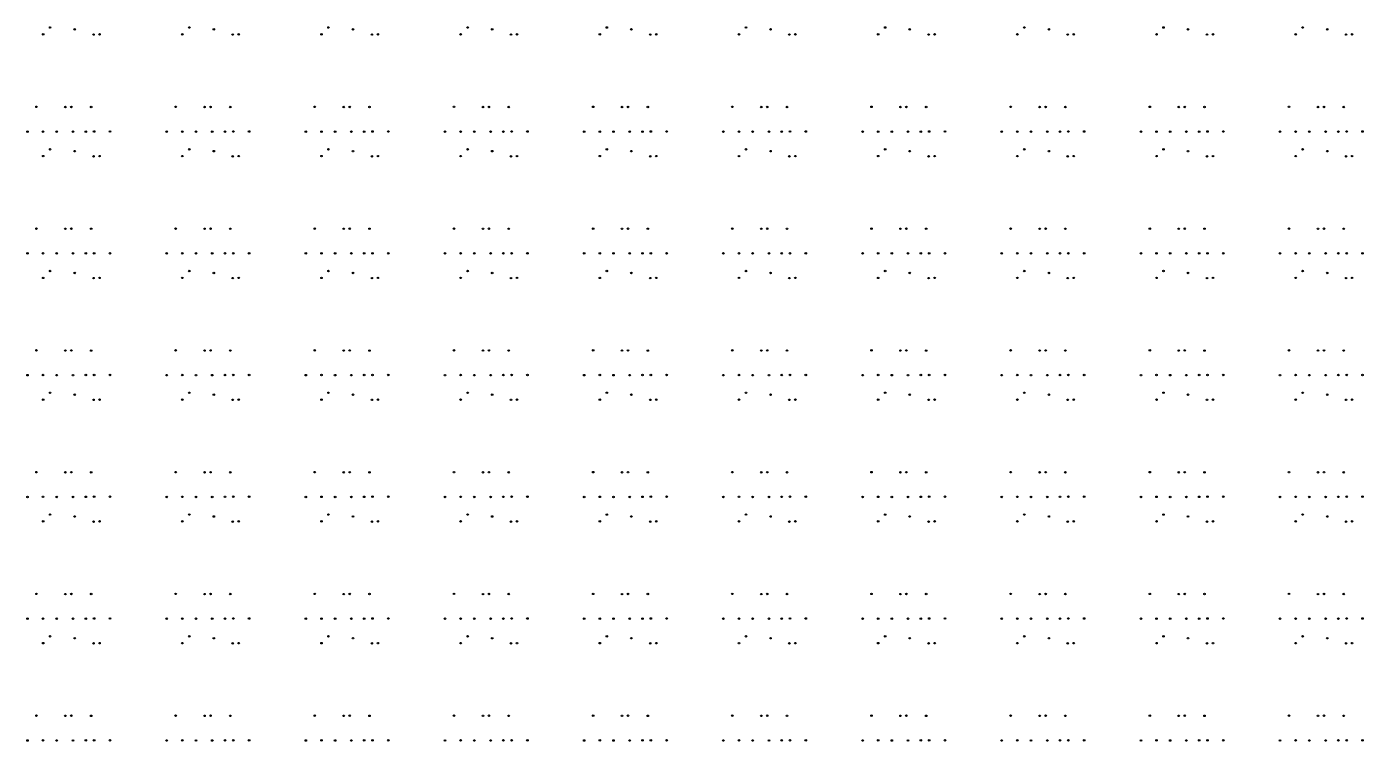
# Model space of a CAD drawing. Extents: x 50 to 173, y 50 to 173.
# Drawn here: x 112.4 to 168.6, y 111.2 to 141.2 of the extents above; entities that cross this region are included whole.
import ezdxf

# ---------------------------------------------------------------- set-up
doc = ezdxf.new("R2010")
doc.units = 0

msp = doc.modelspace()

# ---------------------------------------------------------------- linework, layer by layer
at = {"layer": 'PET'}
for centre in [(113.344, 141.188), (114.377, 141.107), (119.198, 141.188), (120.231, 141.107), (125.051, 141.188), (126.085, 141.107), (130.905, 141.188), (131.938, 141.107), (136.759, 141.188), (137.792, 141.107), (142.612, 141.188), (143.646, 141.107), (148.466, 141.188), (149.499, 141.107), (154.32, 141.188), (155.353, 141.107), (160.173, 141.188), (161.207, 141.107), (166.027, 141.188), (167.06, 141.107), (113.051, 140.899), (115.171, 140.89), (115.424, 140.899), (118.905, 140.899), (121.024, 140.89), (121.277, 140.899), (124.759, 140.899), (126.878, 140.89), (127.131, 140.899), (130.612, 140.899), (132.732, 140.89), (132.985, 140.899), (136.466, 140.899), (138.585, 140.89), (138.838, 140.899), (142.32, 140.899), (144.439, 140.89), (144.692, 140.899), (148.173, 140.899), (150.293, 140.89), (150.546, 140.899), (154.027, 140.899), (156.146, 140.89), (156.399, 140.899), (159.881, 140.899), (162, 140.89), (162.253, 140.899), (165.734, 140.899), (167.854, 140.89), (168.106, 140.899), (112.769, 137.85), (113.987, 137.842), (114.238, 137.847), (115.07, 137.843), (118.623, 137.85), (119.84, 137.842), (120.092, 137.847), (120.924, 137.843), (124.476, 137.85), (125.694, 137.842), (125.946, 137.847), (126.778, 137.843), (130.33, 137.85), (131.548, 137.842), (131.799, 137.847), (132.631, 137.843), (136.184, 137.85), (137.401, 137.842), (137.653, 137.847), (138.485, 137.843), (142.037, 137.85), (143.255, 137.842), (143.507, 137.847), (144.339, 137.843), (147.891, 137.85), (149.109, 137.842), (149.36, 137.847), (150.192, 137.843), (153.745, 137.85), (154.962, 137.842), (155.214, 137.847), (156.046, 137.843), (159.598, 137.85), (160.816, 137.842), (161.068, 137.847), (161.899, 137.843), (165.452, 137.85), (166.669, 137.842), (166.921, 137.847), (167.753, 137.843), (112.394, 136.806), (113.049, 136.81), (113.624, 136.806), (114.309, 136.806), (114.846, 136.81), (115.195, 136.814), (115.86, 136.814), (118.247, 136.806), (118.903, 136.81), (119.478, 136.806), (120.162, 136.806), (120.699, 136.81), (121.049, 136.814), (121.714, 136.814), (124.101, 136.806), (124.757, 136.81), (125.331, 136.806), (126.016, 136.806), (126.553, 136.81), (126.902, 136.814), (127.567, 136.814), (129.955, 136.806), (130.61, 136.81), (131.185, 136.806), (131.87, 136.806), (132.407, 136.81), (132.756, 136.814), (133.421, 136.814), (135.808, 136.806), (136.464, 136.81), (137.039, 136.806), (137.723, 136.806), (138.26, 136.81), (138.61, 136.814), (139.275, 136.814), (141.662, 136.806), (142.318, 136.81), (142.892, 136.806), (143.577, 136.806), (144.114, 136.81), (144.463, 136.814), (145.128, 136.814), (147.516, 136.806), (148.171, 136.81), (148.746, 136.806), (149.431, 136.806), (149.968, 136.81), (150.317, 136.814), (150.982, 136.814), (153.369, 136.806), (154.025, 136.81), (154.6, 136.806), (155.284, 136.806), (155.821, 136.81), (156.171, 136.814), (156.836, 136.814), (159.223, 136.806), (159.879, 136.81), (160.453, 136.806), (161.138, 136.806), (161.675, 136.81), (162.024, 136.814), (162.689, 136.814), (165.077, 136.806), (165.732, 136.81), (166.307, 136.806), (166.992, 136.806), (167.529, 136.81), (167.878, 136.814), (168.543, 136.814), (113.344, 136.066), (119.198, 136.066), (125.051, 136.066), (130.905, 136.066), (136.759, 136.066), (142.612, 136.066), (148.466, 136.066), (154.32, 136.066), (160.173, 136.066), (166.027, 136.066), (113.051, 135.777), (114.377, 135.985), (115.171, 135.768), (115.424, 135.777), (118.905, 135.777), (120.231, 135.985), (121.024, 135.768), (121.277, 135.777), (124.759, 135.777), (126.085, 135.985), (126.878, 135.768), (127.131, 135.777), (130.612, 135.777), (131.938, 135.985), (132.732, 135.768), (132.985, 135.777), (136.466, 135.777), (137.792, 135.985), (138.585, 135.768), (138.838, 135.777), (142.32, 135.777), (143.646, 135.985), (144.439, 135.768), (144.692, 135.777), (148.173, 135.777), (149.499, 135.985), (150.293, 135.768), (150.546, 135.777), (154.027, 135.777), (155.353, 135.985), (156.146, 135.768), (156.399, 135.777), (159.881, 135.777), (161.207, 135.985), (162, 135.768), (162.253, 135.777), (165.734, 135.777), (167.06, 135.985), (167.854, 135.768), (168.106, 135.777), (112.769, 132.728), (113.987, 132.72), (114.238, 132.725), (115.07, 132.721), (118.623, 132.728), (119.84, 132.72), (120.092, 132.725), (120.924, 132.721), (124.476, 132.728), (125.694, 132.72), (125.946, 132.725), (126.778, 132.721), (130.33, 132.728), (131.548, 132.72), (131.799, 132.725), (132.631, 132.721), (136.184, 132.728), (137.401, 132.72), (137.653, 132.725), (138.485, 132.721), (142.037, 132.728), (143.255, 132.72), (143.507, 132.725), (144.339, 132.721), (147.891, 132.728), (149.109, 132.72), (149.36, 132.725), (150.192, 132.721), (153.745, 132.728), (154.962, 132.72), (155.214, 132.725), (156.046, 132.721), (159.598, 132.728), (160.816, 132.72), (161.068, 132.725), (161.899, 132.721), (165.452, 132.728), (166.669, 132.72), (166.921, 132.725), (167.753, 132.721), (112.394, 131.684), (113.049, 131.688), (113.624, 131.684), (114.309, 131.684), (114.846, 131.688), (115.195, 131.692), (115.86, 131.692), (118.247, 131.684), (118.903, 131.688), (119.478, 131.684), (120.162, 131.684), (120.699, 131.688), (121.049, 131.692), (121.714, 131.692), (124.101, 131.684), (124.757, 131.688), (125.331, 131.684), (126.016, 131.684), (126.553, 131.688), (126.902, 131.692), (127.567, 131.692), (129.955, 131.684), (130.61, 131.688), (131.185, 131.684), (131.87, 131.684), (132.407, 131.688), (132.756, 131.692), (133.421, 131.692), (135.808, 131.684), (136.464, 131.688), (137.039, 131.684), (137.723, 131.684), (138.26, 131.688), (138.61, 131.692), (139.275, 131.692), (141.662, 131.684), (142.318, 131.688), (142.892, 131.684), (143.577, 131.684), (144.114, 131.688), (144.463, 131.692), (145.128, 131.692), (147.516, 131.684), (148.171, 131.688), (148.746, 131.684), (149.431, 131.684), (149.968, 131.688), (150.317, 131.692), (150.982, 131.692), (153.369, 131.684), (154.025, 131.688), (154.6, 131.684), (155.284, 131.684), (155.821, 131.688), (156.171, 131.692), (156.836, 131.692), (159.223, 131.684), (159.879, 131.688), (160.453, 131.684), (161.138, 131.684), (161.675, 131.688), (162.024, 131.692), (162.689, 131.692), (165.077, 131.684), (165.732, 131.688), (166.307, 131.684), (166.992, 131.684), (167.529, 131.688), (167.878, 131.692), (168.543, 131.692), (113.051, 130.655), (113.344, 130.944), (114.377, 130.863), (115.171, 130.646), (115.424, 130.655), (118.905, 130.655), (119.198, 130.944), (120.231, 130.863), (121.024, 130.646), (121.277, 130.655), (124.759, 130.655), (125.051, 130.944), (126.085, 130.863), (126.878, 130.646), (127.131, 130.655), (130.612, 130.655), (130.905, 130.944), (131.938, 130.863), (132.732, 130.646), (132.985, 130.655), (136.466, 130.655), (136.759, 130.944), (137.792, 130.863), (138.585, 130.646), (138.838, 130.655), (142.32, 130.655), (142.612, 130.944), (143.646, 130.863), (144.439, 130.646), (144.692, 130.655), (148.173, 130.655), (148.466, 130.944), (149.499, 130.863), (150.293, 130.646), (150.546, 130.655), (154.027, 130.655), (154.32, 130.944), (155.353, 130.863), (156.146, 130.646), (156.399, 130.655), (159.881, 130.655), (160.173, 130.944), (161.207, 130.863), (162, 130.646), (162.253, 130.655), (165.734, 130.655), (166.027, 130.944), (167.06, 130.863), (167.854, 130.646), (168.106, 130.655), (112.769, 127.606), (118.623, 127.606), (124.476, 127.606), (130.33, 127.606), (136.184, 127.606), (142.037, 127.606), (147.891, 127.606), (153.745, 127.606), (159.598, 127.606), (165.452, 127.606), (113.987, 127.598), (114.238, 127.603), (115.07, 127.599), (119.84, 127.598), (120.092, 127.603), (120.924, 127.599), (125.694, 127.598), (125.946, 127.603), (126.778, 127.599), (131.548, 127.598), (131.799, 127.603), (132.631, 127.599), (137.401, 127.598), (137.653, 127.603), (138.485, 127.599), (143.255, 127.598), (143.507, 127.603), (144.339, 127.599), (149.109, 127.598), (149.36, 127.603), (150.192, 127.599), (154.962, 127.598), (155.214, 127.603), (156.046, 127.599), (160.816, 127.598), (161.068, 127.603), (161.899, 127.599), (166.669, 127.598), (166.921, 127.603), (167.753, 127.599), (112.394, 126.562), (113.049, 126.566), (113.624, 126.562), (114.309, 126.562), (114.846, 126.566), (115.195, 126.57), (115.86, 126.57), (118.247, 126.562), (118.903, 126.566), (119.478, 126.562), (120.162, 126.562), (120.699, 126.566), (121.049, 126.57), (121.714, 126.57), (124.101, 126.562), (124.757, 126.566), (125.331, 126.562), (126.016, 126.562), (126.553, 126.566), (126.902, 126.57), (127.567, 126.57), (129.955, 126.562), (130.61, 126.566), (131.185, 126.562), (131.87, 126.562), (132.407, 126.566), (132.756, 126.57), (133.421, 126.57), (135.808, 126.562), (136.464, 126.566), (137.039, 126.562), (137.723, 126.562), (138.26, 126.566), (138.61, 126.57), (139.275, 126.57), (141.662, 126.562), (142.318, 126.566), (142.892, 126.562), (143.577, 126.562), (144.114, 126.566), (144.463, 126.57), (145.128, 126.57), (147.516, 126.562), (148.171, 126.566), (148.746, 126.562), (149.431, 126.562), (149.968, 126.566), (150.317, 126.57), (150.982, 126.57), (153.369, 126.562), (154.025, 126.566), (154.6, 126.562), (155.284, 126.562), (155.821, 126.566), (156.171, 126.57), (156.836, 126.57), (159.223, 126.562), (159.879, 126.566), (160.453, 126.562), (161.138, 126.562), (161.675, 126.566), (162.024, 126.57), (162.689, 126.57), (165.077, 126.562), (165.732, 126.566), (166.307, 126.562), (166.992, 126.562), (167.529, 126.566), (167.878, 126.57), (168.543, 126.57), (113.051, 125.533), (113.344, 125.822), (114.377, 125.741), (115.171, 125.524), (115.424, 125.533), (118.905, 125.533), (119.198, 125.822), (120.231, 125.741), (121.024, 125.524), (121.277, 125.533), (124.759, 125.533), (125.051, 125.822), (126.085, 125.741), (126.878, 125.524), (127.131, 125.533), (130.612, 125.533), (130.905, 125.822), (131.938, 125.741), (132.732, 125.524), (132.985, 125.533), (136.466, 125.533), (136.759, 125.822), (137.792, 125.741), (138.585, 125.524), (138.838, 125.533), (142.32, 125.533), (142.612, 125.822), (143.646, 125.741), (144.439, 125.524), (144.692, 125.533), (148.173, 125.533), (148.466, 125.822), (149.499, 125.741), (150.293, 125.524), (150.546, 125.533), (154.027, 125.533), (154.32, 125.822), (155.353, 125.741), (156.146, 125.524), (156.399, 125.533), (159.881, 125.533), (160.173, 125.822), (161.207, 125.741), (162, 125.524), (162.253, 125.533), (165.734, 125.533), (166.027, 125.822), (167.06, 125.741), (167.854, 125.524), (168.106, 125.533), (112.769, 122.484), (113.987, 122.476), (114.238, 122.481), (115.07, 122.477), (118.623, 122.484), (119.84, 122.476), (120.092, 122.481), (120.924, 122.477), (124.476, 122.484), (125.694, 122.476), (125.946, 122.481), (126.778, 122.477), (130.33, 122.484), (131.548, 122.476), (131.799, 122.481), (132.631, 122.477), (136.184, 122.484), (137.401, 122.476), (137.653, 122.481), (138.485, 122.477), (142.037, 122.484), (143.255, 122.476), (143.507, 122.481), (144.339, 122.477), (147.891, 122.484), (149.109, 122.476), (149.36, 122.481), (150.192, 122.477), (153.745, 122.484), (154.962, 122.476), (155.214, 122.481), (156.046, 122.477), (159.598, 122.484), (160.816, 122.476), (161.068, 122.481), (161.899, 122.477), (165.452, 122.484), (166.669, 122.476), (166.921, 122.481), (167.753, 122.477), (112.394, 121.44), (113.049, 121.444), (113.624, 121.44), (114.309, 121.44), (114.846, 121.444), (115.195, 121.448), (115.86, 121.448), (118.247, 121.44), (118.903, 121.444), (119.478, 121.44), (120.162, 121.44), (120.699, 121.444), (121.049, 121.448), (121.714, 121.448), (124.101, 121.44), (124.757, 121.444), (125.331, 121.44), (126.016, 121.44), (126.553, 121.444), (126.902, 121.448), (127.567, 121.448), (129.955, 121.44), (130.61, 121.444), (131.185, 121.44), (131.87, 121.44), (132.407, 121.444), (132.756, 121.448), (133.421, 121.448), (135.808, 121.44), (136.464, 121.444), (137.039, 121.44), (137.723, 121.44), (138.26, 121.444), (138.61, 121.448), (139.275, 121.448), (141.662, 121.44), (142.318, 121.444), (142.892, 121.44), (143.577, 121.44), (144.114, 121.444), (144.463, 121.448), (145.128, 121.448), (147.516, 121.44), (148.171, 121.444), (148.746, 121.44), (149.431, 121.44), (149.968, 121.444), (150.317, 121.448), (150.982, 121.448), (153.369, 121.44), (154.025, 121.444), (154.6, 121.44), (155.284, 121.44), (155.821, 121.444), (156.171, 121.448), (156.836, 121.448), (159.223, 121.44), (159.879, 121.444), (160.453, 121.44), (161.138, 121.44), (161.675, 121.444), (162.024, 121.448), (162.689, 121.448), (165.077, 121.44), (165.732, 121.444), (166.307, 121.44), (166.992, 121.44), (167.529, 121.444), (167.878, 121.448), (168.543, 121.448), (113.051, 120.411), (113.344, 120.7), (114.377, 120.619), (115.171, 120.402), (115.424, 120.411), (118.905, 120.411), (119.198, 120.7), (120.231, 120.619), (121.024, 120.402), (121.277, 120.411), (124.759, 120.411), (125.051, 120.7), (126.085, 120.619), (126.878, 120.402), (127.131, 120.411), (130.612, 120.411), (130.905, 120.7), (131.938, 120.619), (132.732, 120.402), (132.985, 120.411), (136.466, 120.411), (136.759, 120.7), (137.792, 120.619), (138.585, 120.402), (138.838, 120.411), (142.32, 120.411), (142.612, 120.7), (143.646, 120.619), (144.439, 120.402), (144.692, 120.411), (148.173, 120.411), (148.466, 120.7), (149.499, 120.619), (150.293, 120.402), (150.546, 120.411), (154.027, 120.411), (154.32, 120.7), (155.353, 120.619), (156.146, 120.402), (156.399, 120.411), (159.881, 120.411), (160.173, 120.7), (161.207, 120.619), (162, 120.402), (162.253, 120.411), (165.734, 120.411), (166.027, 120.7), (167.06, 120.619), (167.854, 120.402), (168.106, 120.411), (112.769, 117.362), (113.987, 117.354), (114.238, 117.359), (115.07, 117.355), (118.623, 117.362), (119.84, 117.354), (120.092, 117.359), (120.924, 117.355), (124.476, 117.362), (125.694, 117.354), (125.946, 117.359), (126.778, 117.355), (130.33, 117.362), (131.548, 117.354), (131.799, 117.359), (132.631, 117.355), (136.184, 117.362), (137.401, 117.354), (137.653, 117.359), (138.485, 117.355), (142.037, 117.362), (143.255, 117.354), (143.507, 117.359), (144.339, 117.355), (147.891, 117.362), (149.109, 117.354), (149.36, 117.359), (150.192, 117.355), (153.745, 117.362), (154.962, 117.354), (155.214, 117.359), (156.046, 117.355), (159.598, 117.362), (160.816, 117.354), (161.068, 117.359), (161.899, 117.355), (165.452, 117.362), (166.669, 117.354), (166.921, 117.359), (167.753, 117.355), (112.394, 116.318), (113.049, 116.322), (113.624, 116.318), (114.309, 116.318), (114.846, 116.322), (115.195, 116.326), (115.86, 116.326), (118.247, 116.318), (118.903, 116.322), (119.478, 116.318), (120.162, 116.318), (120.699, 116.322), (121.049, 116.326), (121.714, 116.326), (124.101, 116.318), (124.757, 116.322), (125.331, 116.318), (126.016, 116.318), (126.553, 116.322), (126.902, 116.326), (127.567, 116.326), (129.955, 116.318), (130.61, 116.322), (131.185, 116.318), (131.87, 116.318), (132.407, 116.322), (132.756, 116.326), (133.421, 116.326), (135.808, 116.318), (136.464, 116.322), (137.039, 116.318), (137.723, 116.318), (138.26, 116.322), (138.61, 116.326), (139.275, 116.326), (141.662, 116.318), (142.318, 116.322), (142.892, 116.318), (143.577, 116.318), (144.114, 116.322), (144.463, 116.326), (145.128, 116.326), (147.516, 116.318), (148.171, 116.322), (148.746, 116.318), (149.431, 116.318), (149.968, 116.322), (150.317, 116.326), (150.982, 116.326), (153.369, 116.318), (154.025, 116.322), (154.6, 116.318), (155.284, 116.318), (155.821, 116.322), (156.171, 116.326), (156.836, 116.326), (159.223, 116.318), (159.879, 116.322), (160.453, 116.318), (161.138, 116.318), (161.675, 116.322), (162.024, 116.326), (162.689, 116.326), (165.077, 116.318), (165.732, 116.322), (166.307, 116.318), (166.992, 116.318), (167.529, 116.322), (167.878, 116.326), (168.543, 116.326), (113.051, 115.289), (113.344, 115.578), (114.377, 115.497), (115.171, 115.28), (115.424, 115.289), (118.905, 115.289), (119.198, 115.578), (120.231, 115.497), (121.024, 115.28), (121.277, 115.289), (124.759, 115.289), (125.051, 115.578), (126.085, 115.497), (126.878, 115.28), (127.131, 115.289), (130.612, 115.289), (130.905, 115.578), (131.938, 115.497), (132.732, 115.28), (132.985, 115.289), (136.466, 115.289), (136.759, 115.578), (137.792, 115.497), (138.585, 115.28), (138.838, 115.289), (142.32, 115.289), (142.612, 115.578), (143.646, 115.497), (144.439, 115.28), (144.692, 115.289), (148.173, 115.289), (148.466, 115.578), (149.499, 115.497), (150.293, 115.28), (150.546, 115.289), (154.027, 115.289), (154.32, 115.578), (155.353, 115.497), (156.146, 115.28), (156.399, 115.289), (159.881, 115.289), (160.173, 115.578), (161.207, 115.497), (162, 115.28), (162.253, 115.289), (165.734, 115.289), (166.027, 115.578), (167.06, 115.497), (167.854, 115.28), (168.106, 115.289), (112.769, 112.24), (113.987, 112.232), (114.238, 112.237), (115.07, 112.233), (118.623, 112.24), (119.84, 112.232), (120.092, 112.237), (120.924, 112.233), (124.476, 112.24), (125.694, 112.232), (125.946, 112.237), (126.778, 112.233), (130.33, 112.24), (131.548, 112.232), (131.799, 112.237), (132.631, 112.233), (136.184, 112.24), (137.401, 112.232), (137.653, 112.237), (138.485, 112.233), (142.037, 112.24), (143.255, 112.232), (143.507, 112.237), (144.339, 112.233), (147.891, 112.24), (149.109, 112.232), (149.36, 112.237), (150.192, 112.233), (153.745, 112.24), (154.962, 112.232), (155.214, 112.237), (156.046, 112.233), (159.598, 112.24), (160.816, 112.232), (161.068, 112.237), (161.899, 112.233), (165.452, 112.24), (166.669, 112.232), (166.921, 112.237), (167.753, 112.233), (112.394, 111.196), (113.049, 111.2), (113.624, 111.196), (114.309, 111.196), (114.846, 111.2), (115.195, 111.204), (115.86, 111.204), (118.247, 111.196), (118.903, 111.2), (119.478, 111.196), (120.162, 111.196), (120.699, 111.2), (121.049, 111.204), (121.714, 111.204), (124.101, 111.196), (124.757, 111.2), (125.331, 111.196), (126.016, 111.196), (126.553, 111.2), (126.902, 111.204), (127.567, 111.204), (129.955, 111.196), (130.61, 111.2), (131.185, 111.196), (131.87, 111.196), (132.407, 111.2), (132.756, 111.204), (133.421, 111.204), (135.808, 111.196), (136.464, 111.2), (137.039, 111.196), (137.723, 111.196), (138.26, 111.2), (138.61, 111.204), (139.275, 111.204), (141.662, 111.196), (142.318, 111.2), (142.892, 111.196), (143.577, 111.196), (144.114, 111.2), (144.463, 111.204), (145.128, 111.204), (147.516, 111.196), (148.171, 111.2), (148.746, 111.196), (149.431, 111.196), (149.968, 111.2), (150.317, 111.204), (150.982, 111.204), (153.369, 111.196), (154.025, 111.2), (154.6, 111.196), (155.284, 111.196), (155.821, 111.2), (156.171, 111.204), (156.836, 111.204), (159.223, 111.196), (159.879, 111.2), (160.453, 111.196), (161.138, 111.196), (161.675, 111.2), (162.024, 111.204), (162.689, 111.204), (165.077, 111.196), (165.732, 111.2), (166.307, 111.196), (166.992, 111.196), (167.529, 111.2), (167.878, 111.204), (168.543, 111.204)]:
    msp.add_circle(centre, 0.005, dxfattribs=at)
at = {"layer": 'V6'}
for centre, radius in [((113.344, 141.188), 0.0317), ((114.377, 141.107), 0.0317), ((119.198, 141.188), 0.0317), ((120.231, 141.107), 0.0317), ((125.051, 141.188), 0.0317), ((126.085, 141.107), 0.0317), ((130.905, 141.188), 0.0317), ((131.938, 141.107), 0.0317), ((136.759, 141.188), 0.0317), ((137.792, 141.107), 0.0317), ((142.612, 141.188), 0.0317), ((143.646, 141.107), 0.0317), ((148.466, 141.188), 0.0317), ((149.499, 141.107), 0.0317), ((154.32, 141.188), 0.0317), ((155.353, 141.107), 0.0317), ((160.173, 141.188), 0.0317), ((161.207, 141.107), 0.0317), ((166.027, 141.188), 0.0317), ((167.06, 141.107), 0.0317), ((113.051, 140.899), 0.0317), ((115.171, 140.89), 0.0317), ((115.424, 140.899), 0.0317), ((118.905, 140.899), 0.0317), ((121.024, 140.89), 0.0317), ((121.277, 140.899), 0.0317), ((124.759, 140.899), 0.0317), ((126.878, 140.89), 0.0317), ((127.131, 140.899), 0.0317), ((130.612, 140.899), 0.0317), ((132.732, 140.89), 0.0317), ((132.985, 140.899), 0.0317), ((136.466, 140.899), 0.0317), ((138.585, 140.89), 0.0317), ((138.838, 140.899), 0.0317), ((142.32, 140.899), 0.0317), ((144.439, 140.89), 0.0317), ((144.692, 140.899), 0.0317), ((148.173, 140.899), 0.0317), ((150.293, 140.89), 0.0317), ((150.546, 140.899), 0.0317), ((154.027, 140.899), 0.0317), ((156.146, 140.89), 0.0317), ((156.399, 140.899), 0.0317), ((159.881, 140.899), 0.0317), ((162, 140.89), 0.0317), ((162.253, 140.899), 0.0317), ((165.734, 140.899), 0.0317), ((167.854, 140.89), 0.0317), ((168.106, 140.899), 0.0317), ((112.769, 137.85), 0.0317), ((113.987, 137.842), 0.0317), ((114.238, 137.847), 0.0317), ((115.07, 137.843), 0.0317), ((118.623, 137.85), 0.0317), ((119.84, 137.842), 0.0317), ((120.092, 137.847), 0.0317), ((120.924, 137.843), 0.0317), ((124.476, 137.85), 0.0317), ((125.694, 137.842), 0.0317), ((125.946, 137.847), 0.0317), ((126.778, 137.843), 0.0317), ((130.33, 137.85), 0.0317), ((131.548, 137.842), 0.0317), ((131.799, 137.847), 0.0317), ((132.631, 137.843), 0.0317), ((136.184, 137.85), 0.0317), ((137.401, 137.842), 0.0317), ((137.653, 137.847), 0.0317), ((138.485, 137.843), 0.0317), ((142.037, 137.85), 0.0317), ((143.255, 137.842), 0.0317), ((143.507, 137.847), 0.0317), ((144.339, 137.843), 0.0317), ((147.891, 137.85), 0.0317), ((149.109, 137.842), 0.0317), ((149.36, 137.847), 0.0317), ((150.192, 137.843), 0.0317), ((153.745, 137.85), 0.0317), ((154.962, 137.842), 0.0317), ((155.214, 137.847), 0.0317), ((156.046, 137.843), 0.0317), ((159.598, 137.85), 0.0317), ((160.816, 137.842), 0.0317), ((161.068, 137.847), 0.0317), ((161.899, 137.843), 0.0317), ((165.452, 137.85), 0.0317), ((166.669, 137.842), 0.0317), ((166.921, 137.847), 0.0317), ((167.753, 137.843), 0.0317), ((112.394, 136.806), 0.0333), ((113.049, 136.81), 0.0333), ((113.624, 136.806), 0.0333), ((114.309, 136.806), 0.0333), ((114.846, 136.81), 0.0333), ((115.195, 136.814), 0.0333), ((115.86, 136.814), 0.0333), ((118.247, 136.806), 0.0333), ((118.903, 136.81), 0.0333), ((119.478, 136.806), 0.0333), ((120.162, 136.806), 0.0333), ((120.699, 136.81), 0.0333), ((121.049, 136.814), 0.0333), ((121.714, 136.814), 0.0333), ((124.101, 136.806), 0.0333), ((124.757, 136.81), 0.0333), ((125.331, 136.806), 0.0333), ((126.016, 136.806), 0.0333), ((126.553, 136.81), 0.0333), ((126.902, 136.814), 0.0333), ((127.567, 136.814), 0.0333), ((129.955, 136.806), 0.0333), ((130.61, 136.81), 0.0333), ((131.185, 136.806), 0.0333), ((131.87, 136.806), 0.0333), ((132.407, 136.81), 0.0333), ((132.756, 136.814), 0.0333), ((133.421, 136.814), 0.0333), ((135.808, 136.806), 0.0333), ((136.464, 136.81), 0.0333), ((137.039, 136.806), 0.0333), ((137.723, 136.806), 0.0333), ((138.26, 136.81), 0.0333), ((138.61, 136.814), 0.0333), ((139.275, 136.814), 0.0333), ((141.662, 136.806), 0.0333), ((142.318, 136.81), 0.0333), ((142.892, 136.806), 0.0333), ((143.577, 136.806), 0.0333), ((144.114, 136.81), 0.0333), ((144.463, 136.814), 0.0333), ((145.128, 136.814), 0.0333), ((147.516, 136.806), 0.0333), ((148.171, 136.81), 0.0333), ((148.746, 136.806), 0.0333), ((149.431, 136.806), 0.0333), ((149.968, 136.81), 0.0333), ((150.317, 136.814), 0.0333), ((150.982, 136.814), 0.0333), ((153.369, 136.806), 0.0333), ((154.025, 136.81), 0.0333), ((154.6, 136.806), 0.0333), ((155.284, 136.806), 0.0333), ((155.821, 136.81), 0.0333), ((156.171, 136.814), 0.0333), ((156.836, 136.814), 0.0333), ((159.223, 136.806), 0.0333), ((159.879, 136.81), 0.0333), ((160.453, 136.806), 0.0333), ((161.138, 136.806), 0.0333), ((161.675, 136.81), 0.0333), ((162.024, 136.814), 0.0333), ((162.689, 136.814), 0.0333), ((165.077, 136.806), 0.0333), ((165.732, 136.81), 0.0333), ((166.307, 136.806), 0.0333), ((166.992, 136.806), 0.0333), ((167.529, 136.81), 0.0333), ((167.878, 136.814), 0.0333), ((168.543, 136.814), 0.0333), ((113.344, 136.066), 0.0317), ((119.198, 136.066), 0.0317), ((125.051, 136.066), 0.0317), ((130.905, 136.066), 0.0317), ((136.759, 136.066), 0.0317), ((142.612, 136.066), 0.0317), ((148.466, 136.066), 0.0317), ((154.32, 136.066), 0.0317), ((160.173, 136.066), 0.0317), ((166.027, 136.066), 0.0317), ((113.051, 135.777), 0.0317), ((114.377, 135.985), 0.0317), ((115.171, 135.768), 0.0317), ((115.424, 135.777), 0.0317), ((118.905, 135.777), 0.0317), ((120.231, 135.985), 0.0317), ((121.024, 135.768), 0.0317), ((121.277, 135.777), 0.0317), ((124.759, 135.777), 0.0317), ((126.085, 135.985), 0.0317), ((126.878, 135.768), 0.0317), ((127.131, 135.777), 0.0317), ((130.612, 135.777), 0.0317), ((131.938, 135.985), 0.0317), ((132.732, 135.768), 0.0317), ((132.985, 135.777), 0.0317), ((136.466, 135.777), 0.0317), ((137.792, 135.985), 0.0317), ((138.585, 135.768), 0.0317), ((138.838, 135.777), 0.0317), ((142.32, 135.777), 0.0317), ((143.646, 135.985), 0.0317), ((144.439, 135.768), 0.0317), ((144.692, 135.777), 0.0317), ((148.173, 135.777), 0.0317), ((149.499, 135.985), 0.0317), ((150.293, 135.768), 0.0317), ((150.546, 135.777), 0.0317), ((154.027, 135.777), 0.0317), ((155.353, 135.985), 0.0317), ((156.146, 135.768), 0.0317), ((156.399, 135.777), 0.0317), ((159.881, 135.777), 0.0317), ((161.207, 135.985), 0.0317), ((162, 135.768), 0.0317), ((162.253, 135.777), 0.0317), ((165.734, 135.777), 0.0317), ((167.06, 135.985), 0.0317), ((167.854, 135.768), 0.0317), ((168.106, 135.777), 0.0317), ((112.769, 132.728), 0.0317), ((113.987, 132.72), 0.0317), ((114.238, 132.725), 0.0317), ((115.07, 132.721), 0.0317), ((118.623, 132.728), 0.0317), ((119.84, 132.72), 0.0317), ((120.092, 132.725), 0.0317), ((120.924, 132.721), 0.0317), ((124.476, 132.728), 0.0317), ((125.694, 132.72), 0.0317), ((125.946, 132.725), 0.0317), ((126.778, 132.721), 0.0317), ((130.33, 132.728), 0.0317), ((131.548, 132.72), 0.0317), ((131.799, 132.725), 0.0317), ((132.631, 132.721), 0.0317), ((136.184, 132.728), 0.0317), ((137.401, 132.72), 0.0317), ((137.653, 132.725), 0.0317), ((138.485, 132.721), 0.0317), ((142.037, 132.728), 0.0317), ((143.255, 132.72), 0.0317), ((143.507, 132.725), 0.0317), ((144.339, 132.721), 0.0317), ((147.891, 132.728), 0.0317), ((149.109, 132.72), 0.0317), ((149.36, 132.725), 0.0317), ((150.192, 132.721), 0.0317), ((153.745, 132.728), 0.0317), ((154.962, 132.72), 0.0317), ((155.214, 132.725), 0.0317), ((156.046, 132.721), 0.0317), ((159.598, 132.728), 0.0317), ((160.816, 132.72), 0.0317), ((161.068, 132.725), 0.0317), ((161.899, 132.721), 0.0317), ((165.452, 132.728), 0.0317), ((166.669, 132.72), 0.0317), ((166.921, 132.725), 0.0317), ((167.753, 132.721), 0.0317), ((112.394, 131.684), 0.0333), ((113.049, 131.688), 0.0333), ((113.624, 131.684), 0.0333), ((114.309, 131.684), 0.0333), ((114.846, 131.688), 0.0333), ((115.195, 131.692), 0.0333), ((115.86, 131.692), 0.0333), ((118.247, 131.684), 0.0333), ((118.903, 131.688), 0.0333), ((119.478, 131.684), 0.0333), ((120.162, 131.684), 0.0333), ((120.699, 131.688), 0.0333), ((121.049, 131.692), 0.0333), ((121.714, 131.692), 0.0333), ((124.101, 131.684), 0.0333), ((124.757, 131.688), 0.0333), ((125.331, 131.684), 0.0333), ((126.016, 131.684), 0.0333), ((126.553, 131.688), 0.0333), ((126.902, 131.692), 0.0333), ((127.567, 131.692), 0.0333), ((129.955, 131.684), 0.0333), ((130.61, 131.688), 0.0333), ((131.185, 131.684), 0.0333), ((131.87, 131.684), 0.0333), ((132.407, 131.688), 0.0333), ((132.756, 131.692), 0.0333), ((133.421, 131.692), 0.0333), ((135.808, 131.684), 0.0333), ((136.464, 131.688), 0.0333), ((137.039, 131.684), 0.0333), ((137.723, 131.684), 0.0333), ((138.26, 131.688), 0.0333), ((138.61, 131.692), 0.0333), ((139.275, 131.692), 0.0333), ((141.662, 131.684), 0.0333), ((142.318, 131.688), 0.0333), ((142.892, 131.684), 0.0333), ((143.577, 131.684), 0.0333), ((144.114, 131.688), 0.0333), ((144.463, 131.692), 0.0333), ((145.128, 131.692), 0.0333), ((147.516, 131.684), 0.0333), ((148.171, 131.688), 0.0333), ((148.746, 131.684), 0.0333), ((149.431, 131.684), 0.0333), ((149.968, 131.688), 0.0333), ((150.317, 131.692), 0.0333), ((150.982, 131.692), 0.0333), ((153.369, 131.684), 0.0333), ((154.025, 131.688), 0.0333), ((154.6, 131.684), 0.0333), ((155.284, 131.684), 0.0333), ((155.821, 131.688), 0.0333), ((156.171, 131.692), 0.0333), ((156.836, 131.692), 0.0333), ((159.223, 131.684), 0.0333), ((159.879, 131.688), 0.0333), ((160.453, 131.684), 0.0333), ((161.138, 131.684), 0.0333), ((161.675, 131.688), 0.0333), ((162.024, 131.692), 0.0333), ((162.689, 131.692), 0.0333), ((165.077, 131.684), 0.0333), ((165.732, 131.688), 0.0333), ((166.307, 131.684), 0.0333), ((166.992, 131.684), 0.0333), ((167.529, 131.688), 0.0333), ((167.878, 131.692), 0.0333), ((168.543, 131.692), 0.0333), ((113.051, 130.655), 0.0317), ((113.344, 130.944), 0.0317), ((114.377, 130.863), 0.0317), ((115.171, 130.646), 0.0317), ((115.424, 130.655), 0.0317), ((118.905, 130.655), 0.0317), ((119.198, 130.944), 0.0317), ((120.231, 130.863), 0.0317), ((121.024, 130.646), 0.0317), ((121.277, 130.655), 0.0317), ((124.759, 130.655), 0.0317), ((125.051, 130.944), 0.0317), ((126.085, 130.863), 0.0317), ((126.878, 130.646), 0.0317), ((127.131, 130.655), 0.0317), ((130.612, 130.655), 0.0317), ((130.905, 130.944), 0.0317), ((131.938, 130.863), 0.0317), ((132.732, 130.646), 0.0317), ((132.985, 130.655), 0.0317), ((136.466, 130.655), 0.0317), ((136.759, 130.944), 0.0317), ((137.792, 130.863), 0.0317), ((138.585, 130.646), 0.0317), ((138.838, 130.655), 0.0317), ((142.32, 130.655), 0.0317), ((142.612, 130.944), 0.0317), ((143.646, 130.863), 0.0317), ((144.439, 130.646), 0.0317), ((144.692, 130.655), 0.0317), ((148.173, 130.655), 0.0317), ((148.466, 130.944), 0.0317), ((149.499, 130.863), 0.0317), ((150.293, 130.646), 0.0317), ((150.546, 130.655), 0.0317), ((154.027, 130.655), 0.0317), ((154.32, 130.944), 0.0317), ((155.353, 130.863), 0.0317), ((156.146, 130.646), 0.0317), ((156.399, 130.655), 0.0317), ((159.881, 130.655), 0.0317), ((160.173, 130.944), 0.0317), ((161.207, 130.863), 0.0317), ((162, 130.646), 0.0317), ((162.253, 130.655), 0.0317), ((165.734, 130.655), 0.0317), ((166.027, 130.944), 0.0317), ((167.06, 130.863), 0.0317), ((167.854, 130.646), 0.0317), ((168.106, 130.655), 0.0317), ((112.769, 127.606), 0.0317), ((113.987, 127.598), 0.0317), ((114.238, 127.603), 0.0317), ((115.07, 127.599), 0.0317), ((118.623, 127.606), 0.0317), ((119.84, 127.598), 0.0317), ((120.092, 127.603), 0.0317), ((120.924, 127.599), 0.0317), ((124.476, 127.606), 0.0317), ((125.694, 127.598), 0.0317), ((125.946, 127.603), 0.0317), ((126.778, 127.599), 0.0317), ((130.33, 127.606), 0.0317), ((131.548, 127.598), 0.0317), ((131.799, 127.603), 0.0317), ((132.631, 127.599), 0.0317), ((136.184, 127.606), 0.0317), ((137.401, 127.598), 0.0317), ((137.653, 127.603), 0.0317), ((138.485, 127.599), 0.0317), ((142.037, 127.606), 0.0317), ((143.255, 127.598), 0.0317), ((143.507, 127.603), 0.0317), ((144.339, 127.599), 0.0317), ((147.891, 127.606), 0.0317), ((149.109, 127.598), 0.0317), ((149.36, 127.603), 0.0317), ((150.192, 127.599), 0.0317), ((153.745, 127.606), 0.0317), ((154.962, 127.598), 0.0317), ((155.214, 127.603), 0.0317), ((156.046, 127.599), 0.0317), ((159.598, 127.606), 0.0317), ((160.816, 127.598), 0.0317), ((161.068, 127.603), 0.0317), ((161.899, 127.599), 0.0317), ((165.452, 127.606), 0.0317), ((166.669, 127.598), 0.0317), ((166.921, 127.603), 0.0317), ((167.753, 127.599), 0.0317), ((112.394, 126.562), 0.0333), ((113.049, 126.566), 0.0333), ((113.624, 126.562), 0.0333), ((114.309, 126.562), 0.0333), ((114.846, 126.566), 0.0333), ((115.195, 126.57), 0.0333), ((115.86, 126.57), 0.0333), ((118.247, 126.562), 0.0333), ((118.903, 126.566), 0.0333), ((119.478, 126.562), 0.0333), ((120.162, 126.562), 0.0333), ((120.699, 126.566), 0.0333), ((121.049, 126.57), 0.0333), ((121.714, 126.57), 0.0333), ((124.101, 126.562), 0.0333), ((124.757, 126.566), 0.0333), ((125.331, 126.562), 0.0333), ((126.016, 126.562), 0.0333), ((126.553, 126.566), 0.0333), ((126.902, 126.57), 0.0333), ((127.567, 126.57), 0.0333), ((129.955, 126.562), 0.0333), ((130.61, 126.566), 0.0333), ((131.185, 126.562), 0.0333), ((131.87, 126.562), 0.0333), ((132.407, 126.566), 0.0333), ((132.756, 126.57), 0.0333), ((133.421, 126.57), 0.0333), ((135.808, 126.562), 0.0333), ((136.464, 126.566), 0.0333), ((137.039, 126.562), 0.0333), ((137.723, 126.562), 0.0333), ((138.26, 126.566), 0.0333), ((138.61, 126.57), 0.0333), ((139.275, 126.57), 0.0333), ((141.662, 126.562), 0.0333), ((142.318, 126.566), 0.0333), ((142.892, 126.562), 0.0333), ((143.577, 126.562), 0.0333), ((144.114, 126.566), 0.0333), ((144.463, 126.57), 0.0333), ((145.128, 126.57), 0.0333), ((147.516, 126.562), 0.0333), ((148.171, 126.566), 0.0333), ((148.746, 126.562), 0.0333), ((149.431, 126.562), 0.0333), ((149.968, 126.566), 0.0333), ((150.317, 126.57), 0.0333), ((150.982, 126.57), 0.0333), ((153.369, 126.562), 0.0333), ((154.025, 126.566), 0.0333), ((154.6, 126.562), 0.0333), ((155.284, 126.562), 0.0333), ((155.821, 126.566), 0.0333), ((156.171, 126.57), 0.0333), ((156.836, 126.57), 0.0333), ((159.223, 126.562), 0.0333), ((159.879, 126.566), 0.0333), ((160.453, 126.562), 0.0333), ((161.138, 126.562), 0.0333), ((161.675, 126.566), 0.0333), ((162.024, 126.57), 0.0333), ((162.689, 126.57), 0.0333), ((165.077, 126.562), 0.0333), ((165.732, 126.566), 0.0333), ((166.307, 126.562), 0.0333), ((166.992, 126.562), 0.0333), ((167.529, 126.566), 0.0333), ((167.878, 126.57), 0.0333), ((168.543, 126.57), 0.0333), ((113.051, 125.533), 0.0317), ((113.344, 125.822), 0.0317), ((114.377, 125.741), 0.0317), ((115.171, 125.524), 0.0317), ((115.424, 125.533), 0.0317), ((118.905, 125.533), 0.0317), ((119.198, 125.822), 0.0317), ((120.231, 125.741), 0.0317), ((121.024, 125.524), 0.0317), ((121.277, 125.533), 0.0317), ((124.759, 125.533), 0.0317), ((125.051, 125.822), 0.0317), ((126.085, 125.741), 0.0317), ((126.878, 125.524), 0.0317), ((127.131, 125.533), 0.0317), ((130.612, 125.533), 0.0317), ((130.905, 125.822), 0.0317), ((131.938, 125.741), 0.0317), ((132.732, 125.524), 0.0317), ((132.985, 125.533), 0.0317), ((136.466, 125.533), 0.0317), ((136.759, 125.822), 0.0317), ((137.792, 125.741), 0.0317), ((138.585, 125.524), 0.0317), ((138.838, 125.533), 0.0317), ((142.32, 125.533), 0.0317), ((142.612, 125.822), 0.0317), ((143.646, 125.741), 0.0317), ((144.439, 125.524), 0.0317), ((144.692, 125.533), 0.0317), ((148.173, 125.533), 0.0317), ((148.466, 125.822), 0.0317), ((149.499, 125.741), 0.0317), ((150.293, 125.524), 0.0317), ((150.546, 125.533), 0.0317), ((154.027, 125.533), 0.0317), ((154.32, 125.822), 0.0317), ((155.353, 125.741), 0.0317), ((156.146, 125.524), 0.0317), ((156.399, 125.533), 0.0317), ((159.881, 125.533), 0.0317), ((160.173, 125.822), 0.0317), ((161.207, 125.741), 0.0317), ((162, 125.524), 0.0317), ((162.253, 125.533), 0.0317), ((165.734, 125.533), 0.0317), ((166.027, 125.822), 0.0317), ((167.06, 125.741), 0.0317), ((167.854, 125.524), 0.0317), ((168.106, 125.533), 0.0317), ((112.769, 122.484), 0.0317), ((113.987, 122.476), 0.0317), ((114.238, 122.481), 0.0317), ((115.07, 122.477), 0.0317), ((118.623, 122.484), 0.0317), ((119.84, 122.476), 0.0317), ((120.092, 122.481), 0.0317), ((120.924, 122.477), 0.0317), ((124.476, 122.484), 0.0317), ((125.694, 122.476), 0.0317), ((125.946, 122.481), 0.0317), ((126.778, 122.477), 0.0317), ((130.33, 122.484), 0.0317), ((131.548, 122.476), 0.0317), ((131.799, 122.481), 0.0317), ((132.631, 122.477), 0.0317), ((136.184, 122.484), 0.0317), ((137.401, 122.476), 0.0317), ((137.653, 122.481), 0.0317), ((138.485, 122.477), 0.0317), ((142.037, 122.484), 0.0317), ((143.255, 122.476), 0.0317), ((143.507, 122.481), 0.0317), ((144.339, 122.477), 0.0317), ((147.891, 122.484), 0.0317), ((149.109, 122.476), 0.0317), ((149.36, 122.481), 0.0317), ((150.192, 122.477), 0.0317), ((153.745, 122.484), 0.0317), ((154.962, 122.476), 0.0317), ((155.214, 122.481), 0.0317), ((156.046, 122.477), 0.0317), ((159.598, 122.484), 0.0317), ((160.816, 122.476), 0.0317), ((161.068, 122.481), 0.0317), ((161.899, 122.477), 0.0317), ((165.452, 122.484), 0.0317), ((166.669, 122.476), 0.0317), ((166.921, 122.481), 0.0317), ((167.753, 122.477), 0.0317), ((112.394, 121.44), 0.0333), ((113.049, 121.444), 0.0333), ((113.624, 121.44), 0.0333), ((114.309, 121.44), 0.0333), ((114.846, 121.444), 0.0333), ((115.195, 121.448), 0.0333), ((115.86, 121.448), 0.0333), ((118.247, 121.44), 0.0333), ((118.903, 121.444), 0.0333), ((119.478, 121.44), 0.0333), ((120.162, 121.44), 0.0333), ((120.699, 121.444), 0.0333), ((121.049, 121.448), 0.0333), ((121.714, 121.448), 0.0333), ((124.101, 121.44), 0.0333), ((124.757, 121.444), 0.0333), ((125.331, 121.44), 0.0333), ((126.016, 121.44), 0.0333), ((126.553, 121.444), 0.0333), ((126.902, 121.448), 0.0333), ((127.567, 121.448), 0.0333), ((129.955, 121.44), 0.0333), ((130.61, 121.444), 0.0333), ((131.185, 121.44), 0.0333), ((131.87, 121.44), 0.0333), ((132.407, 121.444), 0.0333), ((132.756, 121.448), 0.0333), ((133.421, 121.448), 0.0333), ((135.808, 121.44), 0.0333), ((136.464, 121.444), 0.0333), ((137.039, 121.44), 0.0333), ((137.723, 121.44), 0.0333), ((138.26, 121.444), 0.0333), ((138.61, 121.448), 0.0333), ((139.275, 121.448), 0.0333), ((141.662, 121.44), 0.0333), ((142.318, 121.444), 0.0333), ((142.892, 121.44), 0.0333), ((143.577, 121.44), 0.0333), ((144.114, 121.444), 0.0333), ((144.463, 121.448), 0.0333), ((145.128, 121.448), 0.0333), ((147.516, 121.44), 0.0333), ((148.171, 121.444), 0.0333), ((148.746, 121.44), 0.0333), ((149.431, 121.44), 0.0333), ((149.968, 121.444), 0.0333), ((150.317, 121.448), 0.0333), ((150.982, 121.448), 0.0333), ((153.369, 121.44), 0.0333), ((154.025, 121.444), 0.0333), ((154.6, 121.44), 0.0333), ((155.284, 121.44), 0.0333), ((155.821, 121.444), 0.0333), ((156.171, 121.448), 0.0333), ((156.836, 121.448), 0.0333), ((159.223, 121.44), 0.0333), ((159.879, 121.444), 0.0333), ((160.453, 121.44), 0.0333), ((161.138, 121.44), 0.0333), ((161.675, 121.444), 0.0333), ((162.024, 121.448), 0.0333), ((162.689, 121.448), 0.0333), ((165.077, 121.44), 0.0333), ((165.732, 121.444), 0.0333), ((166.307, 121.44), 0.0333), ((166.992, 121.44), 0.0333), ((167.529, 121.444), 0.0333), ((167.878, 121.448), 0.0333), ((168.543, 121.448), 0.0333), ((113.051, 120.411), 0.0317), ((113.344, 120.7), 0.0317), ((114.377, 120.619), 0.0317), ((115.171, 120.402), 0.0317), ((115.424, 120.411), 0.0317), ((118.905, 120.411), 0.0317), ((119.198, 120.7), 0.0317), ((120.231, 120.619), 0.0317), ((121.024, 120.402), 0.0317), ((121.277, 120.411), 0.0317), ((124.759, 120.411), 0.0317), ((125.051, 120.7), 0.0317), ((126.085, 120.619), 0.0317), ((126.878, 120.402), 0.0317), ((127.131, 120.411), 0.0317), ((130.612, 120.411), 0.0317), ((130.905, 120.7), 0.0317), ((131.938, 120.619), 0.0317), ((132.732, 120.402), 0.0317), ((132.985, 120.411), 0.0317), ((136.466, 120.411), 0.0317), ((136.759, 120.7), 0.0317), ((137.792, 120.619), 0.0317), ((138.585, 120.402), 0.0317), ((138.838, 120.411), 0.0317), ((142.32, 120.411), 0.0317), ((142.612, 120.7), 0.0317), ((143.646, 120.619), 0.0317), ((144.439, 120.402), 0.0317), ((144.692, 120.411), 0.0317), ((148.173, 120.411), 0.0317), ((148.466, 120.7), 0.0317), ((149.499, 120.619), 0.0317), ((150.293, 120.402), 0.0317), ((150.546, 120.411), 0.0317), ((154.027, 120.411), 0.0317), ((154.32, 120.7), 0.0317), ((155.353, 120.619), 0.0317), ((156.146, 120.402), 0.0317), ((156.399, 120.411), 0.0317), ((159.881, 120.411), 0.0317), ((160.173, 120.7), 0.0317), ((161.207, 120.619), 0.0317), ((162, 120.402), 0.0317), ((162.253, 120.411), 0.0317), ((165.734, 120.411), 0.0317), ((166.027, 120.7), 0.0317), ((167.06, 120.619), 0.0317), ((167.854, 120.402), 0.0317), ((168.106, 120.411), 0.0317), ((112.769, 117.362), 0.0317), ((113.987, 117.354), 0.0317), ((114.238, 117.359), 0.0317), ((115.07, 117.355), 0.0317), ((118.623, 117.362), 0.0317), ((119.84, 117.354), 0.0317), ((120.092, 117.359), 0.0317), ((120.924, 117.355), 0.0317), ((124.476, 117.362), 0.0317), ((125.694, 117.354), 0.0317), ((125.946, 117.359), 0.0317), ((126.778, 117.355), 0.0317), ((130.33, 117.362), 0.0317), ((131.548, 117.354), 0.0317), ((131.799, 117.359), 0.0317), ((132.631, 117.355), 0.0317), ((136.184, 117.362), 0.0317), ((137.401, 117.354), 0.0317), ((137.653, 117.359), 0.0317), ((138.485, 117.355), 0.0317), ((142.037, 117.362), 0.0317), ((143.255, 117.354), 0.0317), ((143.507, 117.359), 0.0317), ((144.339, 117.355), 0.0317), ((147.891, 117.362), 0.0317), ((149.109, 117.354), 0.0317), ((149.36, 117.359), 0.0317), ((150.192, 117.355), 0.0317), ((153.745, 117.362), 0.0317), ((154.962, 117.354), 0.0317), ((155.214, 117.359), 0.0317), ((156.046, 117.355), 0.0317), ((159.598, 117.362), 0.0317), ((160.816, 117.354), 0.0317), ((161.068, 117.359), 0.0317), ((161.899, 117.355), 0.0317), ((165.452, 117.362), 0.0317), ((166.669, 117.354), 0.0317), ((166.921, 117.359), 0.0317), ((167.753, 117.355), 0.0317), ((112.394, 116.318), 0.0333), ((113.049, 116.322), 0.0333), ((113.624, 116.318), 0.0333), ((114.309, 116.318), 0.0333), ((114.846, 116.322), 0.0333), ((115.195, 116.326), 0.0333), ((115.86, 116.326), 0.0333), ((118.247, 116.318), 0.0333), ((118.903, 116.322), 0.0333), ((119.478, 116.318), 0.0333), ((120.162, 116.318), 0.0333), ((120.699, 116.322), 0.0333), ((121.049, 116.326), 0.0333), ((121.714, 116.326), 0.0333), ((124.101, 116.318), 0.0333), ((124.757, 116.322), 0.0333), ((125.331, 116.318), 0.0333), ((126.016, 116.318), 0.0333), ((126.553, 116.322), 0.0333), ((126.902, 116.326), 0.0333), ((127.567, 116.326), 0.0333), ((129.955, 116.318), 0.0333), ((130.61, 116.322), 0.0333), ((131.185, 116.318), 0.0333), ((131.87, 116.318), 0.0333), ((132.407, 116.322), 0.0333), ((132.756, 116.326), 0.0333), ((133.421, 116.326), 0.0333), ((135.808, 116.318), 0.0333), ((136.464, 116.322), 0.0333), ((137.039, 116.318), 0.0333), ((137.723, 116.318), 0.0333), ((138.26, 116.322), 0.0333), ((138.61, 116.326), 0.0333), ((139.275, 116.326), 0.0333), ((141.662, 116.318), 0.0333), ((142.318, 116.322), 0.0333), ((142.892, 116.318), 0.0333), ((143.577, 116.318), 0.0333), ((144.114, 116.322), 0.0333), ((144.463, 116.326), 0.0333), ((145.128, 116.326), 0.0333), ((147.516, 116.318), 0.0333), ((148.171, 116.322), 0.0333), ((148.746, 116.318), 0.0333), ((149.431, 116.318), 0.0333), ((149.968, 116.322), 0.0333), ((150.317, 116.326), 0.0333), ((150.982, 116.326), 0.0333), ((153.369, 116.318), 0.0333), ((154.025, 116.322), 0.0333), ((154.6, 116.318), 0.0333), ((155.284, 116.318), 0.0333), ((155.821, 116.322), 0.0333), ((156.171, 116.326), 0.0333), ((156.836, 116.326), 0.0333), ((159.223, 116.318), 0.0333), ((159.879, 116.322), 0.0333), ((160.453, 116.318), 0.0333), ((161.138, 116.318), 0.0333), ((161.675, 116.322), 0.0333), ((162.024, 116.326), 0.0333), ((162.689, 116.326), 0.0333), ((165.077, 116.318), 0.0333), ((165.732, 116.322), 0.0333), ((166.307, 116.318), 0.0333), ((166.992, 116.318), 0.0333), ((167.529, 116.322), 0.0333), ((167.878, 116.326), 0.0333), ((168.543, 116.326), 0.0333), ((113.051, 115.289), 0.0317), ((113.344, 115.578), 0.0317), ((114.377, 115.497), 0.0317), ((115.171, 115.28), 0.0317), ((115.424, 115.289), 0.0317), ((118.905, 115.289), 0.0317), ((119.198, 115.578), 0.0317), ((120.231, 115.497), 0.0317), ((121.024, 115.28), 0.0317), ((121.277, 115.289), 0.0317), ((124.759, 115.289), 0.0317), ((125.051, 115.578), 0.0317), ((126.085, 115.497), 0.0317), ((126.878, 115.28), 0.0317), ((127.131, 115.289), 0.0317), ((130.612, 115.289), 0.0317), ((130.905, 115.578), 0.0317), ((131.938, 115.497), 0.0317), ((132.732, 115.28), 0.0317), ((132.985, 115.289), 0.0317), ((136.466, 115.289), 0.0317), ((136.759, 115.578), 0.0317), ((137.792, 115.497), 0.0317), ((138.585, 115.28), 0.0317), ((138.838, 115.289), 0.0317), ((142.32, 115.289), 0.0317), ((142.612, 115.578), 0.0317), ((143.646, 115.497), 0.0317), ((144.439, 115.28), 0.0317), ((144.692, 115.289), 0.0317), ((148.173, 115.289), 0.0317), ((148.466, 115.578), 0.0317), ((149.499, 115.497), 0.0317), ((150.293, 115.28), 0.0317), ((150.546, 115.289), 0.0317), ((154.027, 115.289), 0.0317), ((154.32, 115.578), 0.0317), ((155.353, 115.497), 0.0317), ((156.146, 115.28), 0.0317), ((156.399, 115.289), 0.0317), ((159.881, 115.289), 0.0317), ((160.173, 115.578), 0.0317), ((161.207, 115.497), 0.0317), ((162, 115.28), 0.0317), ((162.253, 115.289), 0.0317), ((165.734, 115.289), 0.0317), ((166.027, 115.578), 0.0317), ((167.06, 115.497), 0.0317), ((167.854, 115.28), 0.0317), ((168.106, 115.289), 0.0317), ((112.769, 112.24), 0.0317), ((113.987, 112.232), 0.0317), ((114.238, 112.237), 0.0317), ((115.07, 112.233), 0.0317), ((118.623, 112.24), 0.0317), ((119.84, 112.232), 0.0317), ((120.092, 112.237), 0.0317), ((120.924, 112.233), 0.0317), ((124.476, 112.24), 0.0317), ((125.694, 112.232), 0.0317), ((125.946, 112.237), 0.0317), ((126.778, 112.233), 0.0317), ((130.33, 112.24), 0.0317), ((131.548, 112.232), 0.0317), ((131.799, 112.237), 0.0317), ((132.631, 112.233), 0.0317), ((136.184, 112.24), 0.0317), ((137.401, 112.232), 0.0317), ((137.653, 112.237), 0.0317), ((138.485, 112.233), 0.0317), ((142.037, 112.24), 0.0317), ((143.255, 112.232), 0.0317), ((143.507, 112.237), 0.0317), ((144.339, 112.233), 0.0317), ((147.891, 112.24), 0.0317), ((149.109, 112.232), 0.0317), ((149.36, 112.237), 0.0317), ((150.192, 112.233), 0.0317), ((153.745, 112.24), 0.0317), ((154.962, 112.232), 0.0317), ((155.214, 112.237), 0.0317), ((156.046, 112.233), 0.0317), ((159.598, 112.24), 0.0317), ((160.816, 112.232), 0.0317), ((161.068, 112.237), 0.0317), ((161.899, 112.233), 0.0317), ((165.452, 112.24), 0.0317), ((166.669, 112.232), 0.0317), ((166.921, 112.237), 0.0317), ((167.753, 112.233), 0.0317), ((112.394, 111.196), 0.0333), ((113.049, 111.2), 0.0333), ((113.624, 111.196), 0.0333), ((114.309, 111.196), 0.0333), ((114.846, 111.2), 0.0333), ((115.195, 111.204), 0.0333), ((115.86, 111.204), 0.0333), ((118.247, 111.196), 0.0333), ((118.903, 111.2), 0.0333), ((119.478, 111.196), 0.0333), ((120.162, 111.196), 0.0333), ((120.699, 111.2), 0.0333), ((121.049, 111.204), 0.0333), ((121.714, 111.204), 0.0333), ((124.101, 111.196), 0.0333), ((124.757, 111.2), 0.0333), ((125.331, 111.196), 0.0333), ((126.016, 111.196), 0.0333), ((126.553, 111.2), 0.0333), ((126.902, 111.204), 0.0333), ((127.567, 111.204), 0.0333), ((129.955, 111.196), 0.0333), ((130.61, 111.2), 0.0333), ((131.185, 111.196), 0.0333), ((131.87, 111.196), 0.0333), ((132.407, 111.2), 0.0333), ((132.756, 111.204), 0.0333), ((133.421, 111.204), 0.0333), ((135.808, 111.196), 0.0333), ((136.464, 111.2), 0.0333), ((137.039, 111.196), 0.0333), ((137.723, 111.196), 0.0333), ((138.26, 111.2), 0.0333), ((138.61, 111.204), 0.0333), ((139.275, 111.204), 0.0333), ((141.662, 111.196), 0.0333), ((142.318, 111.2), 0.0333), ((142.892, 111.196), 0.0333), ((143.577, 111.196), 0.0333), ((144.114, 111.2), 0.0333), ((144.463, 111.204), 0.0333), ((145.128, 111.204), 0.0333), ((147.516, 111.196), 0.0333), ((148.171, 111.2), 0.0333), ((148.746, 111.196), 0.0333), ((149.431, 111.196), 0.0333), ((149.968, 111.2), 0.0333), ((150.317, 111.204), 0.0333), ((150.982, 111.204), 0.0333), ((153.369, 111.196), 0.0333), ((154.025, 111.2), 0.0333), ((154.6, 111.196), 0.0333), ((155.284, 111.196), 0.0333), ((155.821, 111.2), 0.0333), ((156.171, 111.204), 0.0333), ((156.836, 111.204), 0.0333), ((159.223, 111.196), 0.0333), ((159.879, 111.2), 0.0333), ((160.453, 111.196), 0.0333), ((161.138, 111.196), 0.0333), ((161.675, 111.2), 0.0333), ((162.024, 111.204), 0.0333), ((162.689, 111.204), 0.0333), ((165.077, 111.196), 0.0333), ((165.732, 111.2), 0.0333), ((166.307, 111.196), 0.0333), ((166.992, 111.196), 0.0333), ((167.529, 111.2), 0.0333), ((167.878, 111.204), 0.0333), ((168.543, 111.204), 0.0333)]:
    msp.add_circle(centre, radius, dxfattribs=at)

doc.saveas('drawing.dxf')
